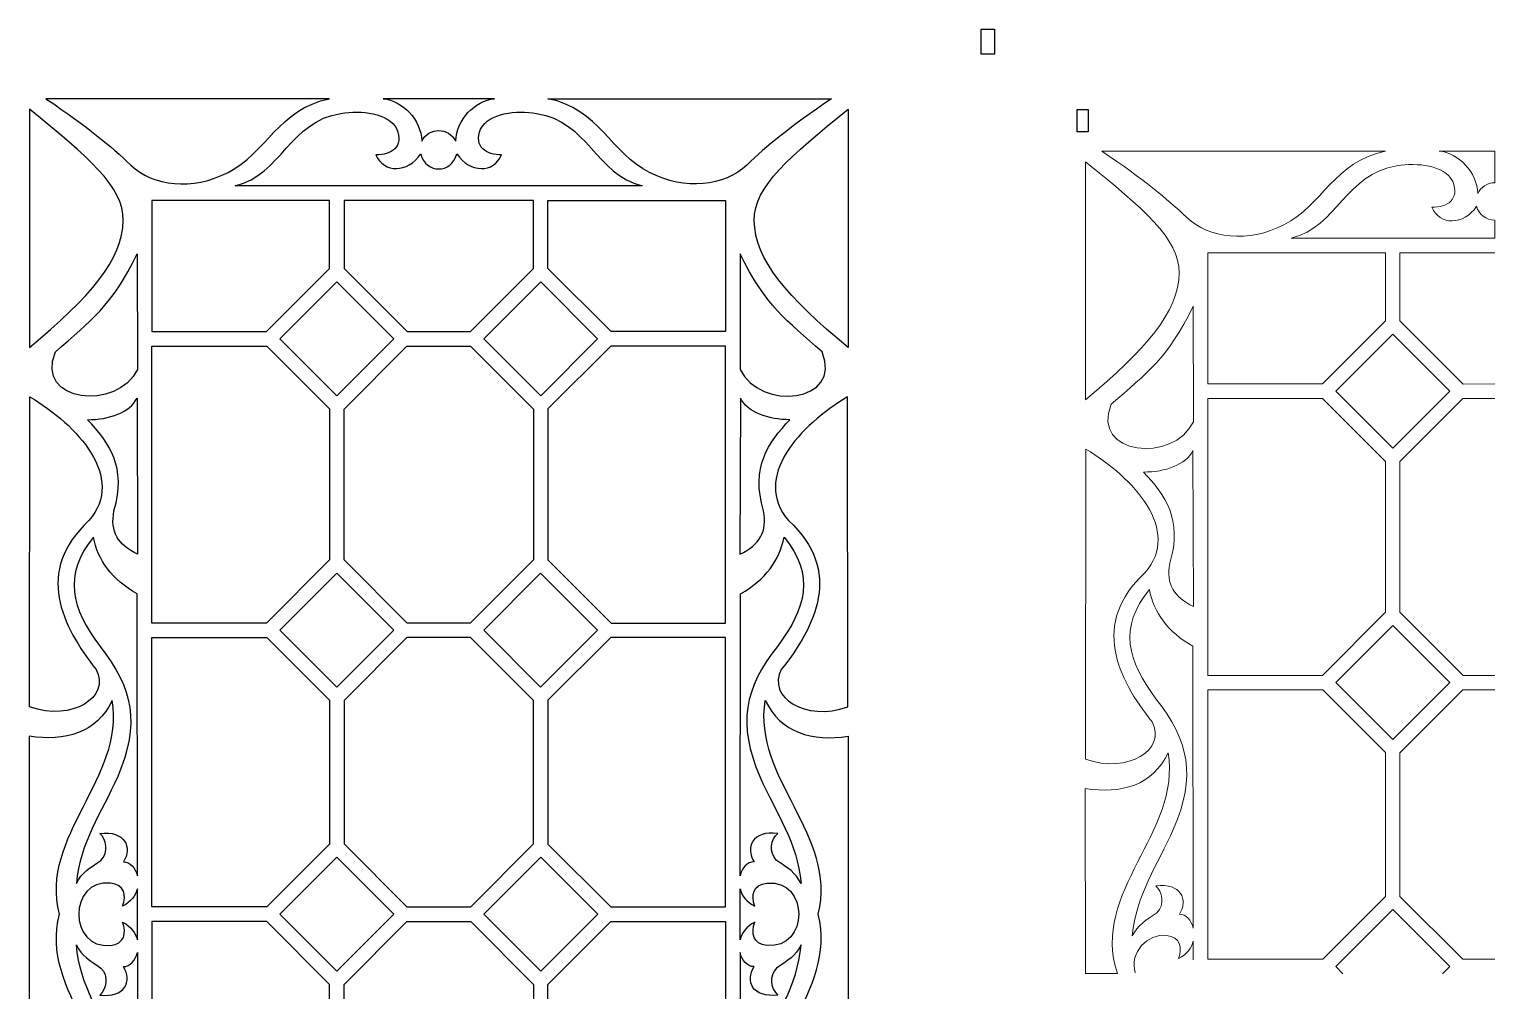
# Model space of a CAD drawing. Header units: centimetres. Extents: x -174 to 8, y -128 to 83.
# Drawn here: x -173.6 to 8.4, y -36 to 83.4 of the extents above; entities that cross this region are included whole.
import ezdxf

# ---------------------------------------------------------------- set-up
doc = ezdxf.new("R2010")
doc.units = ezdxf.units.CM
doc.header["$MEASUREMENT"] = 0
doc.header["$XCLIPFRAME"] = 0
doc.layers.add('layer 1', color=7, linetype='Continuous')
picture_1 = doc.add_image_def('image1.jpg', size_in_pixel=(2540, 5081))
picture_2 = doc.add_image_def('image2.jpg', size_in_pixel=(8550, 15891))

msp = doc.modelspace()

# ---------------------------------------------------------------- linework, layer by layer
at = {"layer": 'layer 1', "color": 242}
for points, knots in [([(-136.29644, 74.74751), (-142.664, 73.49218), (-144.15688, 67.95394), (-148.91535, 65.60791), (-148.91535, 65.60791), (-153.32736, 63.30107), (-158.24909, 63.89714), (-160.99442, 66.50037), (-160.99442, 66.50037), (-163.48723, 68.90332), (-166.28062, 71.17371), (-171.51705, 74.74751), (-171.51705, 74.74751), (-171.51705, 74.74751), (-136.29644, 74.74751), (-136.29644, 74.74751)], [0, 0, 0, 0, 0.2, 0.2, 0.2, 0.2, 0.4, 0.4, 0.4, 0.4, 0.6, 0.6, 0.6, 0.6, 1, 1, 1, 1]), ([(-115.84219, 74.74751), (-118.26641, 74.51653), (-120.56502, 72.12489), (-120.64937, 69.47417), (-120.64937, 69.47417), (-121.47673, 71.24372), (-124.02641, 71.24372), (-124.85377, 69.47417), (-124.85377, 69.47417), (-124.93812, 72.12489), (-127.23673, 74.51653), (-129.66095, 74.74751), (-129.66095, 74.74751), (-129.66095, 74.74751), (-115.84219, 74.74751), (-115.84219, 74.74751)], [0, 0, 0, 0, 0.2, 0.2, 0.2, 0.2, 0.4, 0.4, 0.4, 0.4, 0.6, 0.6, 0.6, 0.6, 1, 1, 1, 1]), ([(-109.2067, 74.74751), (-102.83914, 73.49218), (-101.34626, 67.95394), (-96.58779, 65.60791), (-96.58779, 65.60791), (-92.17578, 63.30107), (-87.25405, 63.89714), (-84.50872, 66.50037), (-84.50872, 66.50037), (-82.01591, 68.90332), (-79.22252, 71.17371), (-73.98609, 74.74751), (-73.98609, 74.74751), (-73.98609, 74.74751), (-109.2067, 74.74751), (-109.2067, 74.74751)], [0, 0, 0, 0, 0.2, 0.2, 0.2, 0.2, 0.4, 0.4, 0.4, 0.4, 0.6, 0.6, 0.6, 0.6, 1, 1, 1, 1]), ([(-173.57054, 73.43345), (-166.35216, 67.55724), (-161.87458, 63.89831), (-161.92675, 59.62577), (-161.92675, 59.62577), (-161.98591, 54.7808), (-166.02447, 50.11522), (-173.57474, 43.87363), (-173.57474, 43.87363), (-173.57474, 43.87363), (-173.57054, 73.43345), (-173.57054, 73.43345)], [0, 0, 0, 0, 0.25, 0.25, 0.25, 0.25, 0.5, 0.5, 0.5, 0.5, 1, 1, 1, 1]), ([(-124.9942, 67.89139), (-126.60696, 65.53231), (-129.58504, 65.44592), (-130.55867, 67.80061), (-130.55867, 67.80061), (-128.66402, 67.70644), (-127.06337, 68.77882), (-127.95365, 70.97876), (-127.95365, 70.97876), (-129.02625, 73.01231), (-132.38288, 73.32665), (-134.89447, 72.92102), (-134.89447, 72.92102), (-141.26043, 71.94662), (-142.24022, 65.39873), (-148.00881, 63.91895), (-148.00881, 63.91895), (-148.00881, 63.91895), (-97.49433, 63.91895), (-97.49433, 63.91895), (-97.49433, 63.91895), (-103.26292, 65.39873), (-104.24271, 71.94662), (-110.60867, 72.92102), (-110.60867, 72.92102), (-113.12026, 73.32665), (-116.47689, 73.01231), (-117.54949, 70.97876), (-117.54949, 70.97876), (-118.43977, 68.77882), (-116.83912, 67.70644), (-114.94447, 67.80061), (-114.94447, 67.80061), (-115.9181, 65.44592), (-118.89618, 65.53231), (-120.50894, 67.89139), (-120.50894, 67.89139), (-121.16727, 65.40706), (-124.33587, 65.40706), (-124.9942, 67.89139)], [0, 0, 0, 0, 0.090909091, 0.090909091, 0.090909091, 0.090909091, 0.181818182, 0.181818182, 0.181818182, 0.181818182, 0.272727273, 0.272727273, 0.272727273, 0.272727273, 0.363636364, 0.363636364, 0.363636364, 0.363636364, 0.454545455, 0.454545455, 0.454545455, 0.454545455, 0.545454545, 0.545454545, 0.545454545, 0.545454545, 0.636363636, 0.636363636, 0.636363636, 0.636363636, 0.727272727, 0.727272727, 0.727272727, 0.727272727, 0.818181818, 0.818181818, 0.818181818, 0.818181818, 1, 1, 1, 1]), ([(-71.9326, 73.43345), (-79.15098, 67.55724), (-83.62856, 63.89831), (-83.57639, 59.62577), (-83.57639, 59.62577), (-83.51723, 54.7808), (-79.47867, 50.11522), (-71.9284, 43.87363), (-71.9284, 43.87363), (-71.9284, 43.87363), (-71.9326, 73.43345), (-71.9326, 73.43345)], [0, 0, 0, 0, 0.25, 0.25, 0.25, 0.25, 0.5, 0.5, 0.5, 0.5, 1, 1, 1, 1]), ([(-144.14016, 45.83852), (-144.14016, 45.83852), (-158.36896, 45.83852), (-158.36896, 45.83852), (-158.36896, 45.83852), (-158.36896, 45.83852), (-158.36896, 62.11997), (-158.36896, 62.11997), (-158.36896, 62.11997), (-158.36896, 62.11997), (-136.31357, 62.11997), (-136.31357, 62.11997), (-136.31357, 62.11997), (-136.31357, 62.11997), (-136.31357, 53.66509), (-136.31357, 53.66509), (-136.31357, 53.66509), (-136.31357, 53.66509), (-144.14016, 45.83852), (-144.14016, 45.83852)], [0, 0, 0, 0, 0.166666667, 0.166666667, 0.166666667, 0.166666667, 0.333333333, 0.333333333, 0.333333333, 0.333333333, 0.5, 0.5, 0.5, 0.5, 0.666666667, 0.666666667, 0.666666667, 0.666666667, 1, 1, 1, 1]), ([(-122.75157, 62.11997), (-122.75157, 62.11997), (-110.98831, 62.11997), (-110.98831, 62.11997), (-110.98831, 62.11997), (-110.98831, 62.11997), (-110.9883, 53.6727), (-110.9883, 53.6727), (-110.9883, 53.6727), (-110.9883, 53.6727), (-118.82465, 45.83633), (-118.82465, 45.83633), (-118.82465, 45.83633), (-118.82465, 45.83633), (-126.67849, 45.83633), (-126.67849, 45.83633), (-126.67849, 45.83633), (-126.67849, 45.83633), (-134.51484, 53.6727), (-134.51484, 53.6727), (-134.51484, 53.6727), (-134.51484, 53.6727), (-134.51483, 62.11997), (-134.51483, 62.11997), (-134.51483, 62.11997), (-134.51483, 62.11997), (-122.75157, 62.11997), (-122.75157, 62.11997), (-122.75157, 62.11997), (-122.75157, 62.11997), (-122.75157, 62.11997), (-122.75157, 62.11997)], [0, 0, 0, 0, 0.111111111, 0.111111111, 0.111111111, 0.111111111, 0.222222222, 0.222222222, 0.222222222, 0.222222222, 0.333333333, 0.333333333, 0.333333333, 0.333333333, 0.444444444, 0.444444444, 0.444444444, 0.444444444, 0.555555556, 0.555555556, 0.555555556, 0.555555556, 0.666666667, 0.666666667, 0.666666667, 0.666666667, 0.777777778, 0.777777778, 0.777777778, 0.777777778, 1, 1, 1, 1]), ([(-101.36298, 45.83852), (-101.36298, 45.83852), (-87.13418, 45.83852), (-87.13418, 45.83852), (-87.13418, 45.83852), (-87.13418, 45.83852), (-87.13418, 62.11997), (-87.13418, 62.11997), (-87.13418, 62.11997), (-87.13418, 62.11997), (-109.18957, 62.11997), (-109.18957, 62.11997), (-109.18957, 62.11997), (-109.18957, 62.11997), (-109.18957, 53.66509), (-109.18957, 53.66509), (-109.18957, 53.66509), (-109.18957, 53.66509), (-101.36298, 45.83852), (-101.36298, 45.83852)], [0, 0, 0, 0, 0.166666667, 0.166666667, 0.166666667, 0.166666667, 0.333333333, 0.333333333, 0.333333333, 0.333333333, 0.5, 0.5, 0.5, 0.5, 0.666666667, 0.666666667, 0.666666667, 0.666666667, 1, 1, 1, 1]), ([(-160.18179, 55.48424), (-163.3778, 48.95499), (-165.88944, 47.2755), (-170.35275, 43.31446), (-170.35275, 43.31446), (-172.9718, 36.98066), (-162.58966, 35.95927), (-160.16704, 41.15582), (-160.16704, 41.15582), (-160.16704, 41.15582), (-160.18179, 55.48424), (-160.18179, 55.48424)], [0, 0, 0, 0, 0.25, 0.25, 0.25, 0.25, 0.5, 0.5, 0.5, 0.5, 1, 1, 1, 1]), ([(-85.32135, 55.48424), (-82.12534, 48.95499), (-79.6137, 47.2755), (-75.15039, 43.31446), (-75.15039, 43.31446), (-72.53134, 36.98066), (-82.91348, 35.95927), (-85.3361, 41.15582), (-85.3361, 41.15582), (-85.3361, 41.15582), (-85.32135, 55.48424), (-85.32135, 55.48424)], [0, 0, 0, 0, 0.25, 0.25, 0.25, 0.25, 0.5, 0.5, 0.5, 0.5, 1, 1, 1, 1]), ([(-142.48148, 44.95162), (-142.48148, 44.95162), (-135.41041, 52.02269), (-135.41041, 52.02269), (-135.41041, 52.02269), (-135.41041, 52.02269), (-128.33934, 44.95162), (-128.33934, 44.95162), (-128.33934, 44.95162), (-128.33934, 44.95162), (-135.41041, 37.88055), (-135.41041, 37.88055), (-135.41041, 37.88055), (-135.41041, 37.88055), (-142.48148, 44.95162), (-142.48148, 44.95162)], [0, 0, 0, 0, 0.2, 0.2, 0.2, 0.2, 0.4, 0.4, 0.4, 0.4, 0.6, 0.6, 0.6, 0.6, 1, 1, 1, 1]), ([(-103.02166, 44.95162), (-103.02166, 44.95162), (-110.09273, 52.02269), (-110.09273, 52.02269), (-110.09273, 52.02269), (-110.09273, 52.02269), (-117.1638, 44.95162), (-117.1638, 44.95162), (-117.1638, 44.95162), (-117.1638, 44.95162), (-110.09273, 37.88055), (-110.09273, 37.88055), (-110.09273, 37.88055), (-110.09273, 37.88055), (-103.02166, 44.95162), (-103.02166, 44.95162)], [0, 0, 0, 0, 0.2, 0.2, 0.2, 0.2, 0.4, 0.4, 0.4, 0.4, 0.6, 0.6, 0.6, 0.6, 1, 1, 1, 1]), ([(-144.14221, 9.67), (-144.14221, 9.67), (-136.31243, 17.49977), (-136.31243, 17.49977), (-136.31243, 17.49977), (-136.31243, 17.49977), (-136.31243, 36.23698), (-136.31243, 36.23698), (-136.31243, 36.23698), (-136.31243, 36.23698), (-144.1141, 44.03866), (-144.1141, 44.03866), (-144.1141, 44.03866), (-144.1141, 44.03866), (-158.36896, 44.03866), (-158.36896, 44.03866), (-158.36896, 44.03866), (-158.36896, 44.03866), (-158.36896, 9.67), (-158.36896, 9.67), (-158.36896, 9.67), (-158.36896, 9.67), (-144.14221, 9.67), (-144.14221, 9.67)], [0, 0, 0, 0, 0.142857143, 0.142857143, 0.142857143, 0.142857143, 0.285714286, 0.285714286, 0.285714286, 0.285714286, 0.428571429, 0.428571429, 0.428571429, 0.428571429, 0.571428571, 0.571428571, 0.571428571, 0.571428571, 0.714285714, 0.714285714, 0.714285714, 0.714285714, 1, 1, 1, 1]), ([(-118.83218, 9.67094), (-118.83218, 9.67094), (-110.98831, 17.51482), (-110.98831, 17.51482), (-110.98831, 17.51482), (-110.98831, 17.51482), (-110.98831, 36.23054), (-110.98831, 36.23054), (-110.98831, 36.23054), (-110.98831, 36.23054), (-118.79641, 44.03866), (-118.79641, 44.03866), (-118.79641, 44.03866), (-118.79641, 44.03866), (-126.70673, 44.03866), (-126.70673, 44.03866), (-126.70673, 44.03866), (-126.70673, 44.03866), (-134.51483, 36.23054), (-134.51483, 36.23054), (-134.51483, 36.23054), (-134.51483, 36.23054), (-134.51483, 17.51482), (-134.51483, 17.51482), (-134.51483, 17.51482), (-134.51483, 17.51482), (-126.67096, 9.67094), (-126.67096, 9.67094), (-126.67096, 9.67094), (-126.67096, 9.67094), (-118.83218, 9.67094), (-118.83218, 9.67094)], [0, 0, 0, 0, 0.111111111, 0.111111111, 0.111111111, 0.111111111, 0.222222222, 0.222222222, 0.222222222, 0.222222222, 0.333333333, 0.333333333, 0.333333333, 0.333333333, 0.444444444, 0.444444444, 0.444444444, 0.444444444, 0.555555556, 0.555555556, 0.555555556, 0.555555556, 0.666666667, 0.666666667, 0.666666667, 0.666666667, 0.777777778, 0.777777778, 0.777777778, 0.777777778, 1, 1, 1, 1]), ([(-101.36093, 9.67), (-101.36093, 9.67), (-109.19071, 17.49977), (-109.19071, 17.49977), (-109.19071, 17.49977), (-109.19071, 17.49977), (-109.19071, 36.23698), (-109.19071, 36.23698), (-109.19071, 36.23698), (-109.19071, 36.23698), (-101.38904, 44.03866), (-101.38904, 44.03866), (-101.38904, 44.03866), (-101.38904, 44.03866), (-87.13418, 44.03866), (-87.13418, 44.03866), (-87.13418, 44.03866), (-87.13418, 44.03866), (-87.13418, 9.67), (-87.13418, 9.67), (-87.13418, 9.67), (-87.13418, 9.67), (-101.36093, 9.67), (-101.36093, 9.67)], [0, 0, 0, 0, 0.142857143, 0.142857143, 0.142857143, 0.142857143, 0.285714286, 0.285714286, 0.285714286, 0.285714286, 0.428571429, 0.428571429, 0.428571429, 0.428571429, 0.571428571, 0.571428571, 0.571428571, 0.571428571, 0.714285714, 0.714285714, 0.714285714, 0.714285714, 1, 1, 1, 1]), ([(-173.50623, 37.73476), (-173.50623, 37.73476), (-173.55243, -0.72539), (-173.55243, -0.72539), (-173.55243, -0.72539), (-168.27703, -2.62426), (-163.4511, 0.50077), (-165.28693, 3.8982), (-165.28693, 3.8982), (-169.55773, 9.27528), (-172.9718, 16.13627), (-166.17739, 22.39188), (-166.17739, 22.39188), (-161.56501, 27.72916), (-167.6104, 34.2474), (-173.50623, 37.73476)], [0, 0, 0, 0, 0.2, 0.2, 0.2, 0.2, 0.4, 0.4, 0.4, 0.4, 0.6, 0.6, 0.6, 0.6, 1, 1, 1, 1]), ([(-160.2162, 37.5955), (-161.07671, 35.81908), (-163.65358, 34.89162), (-166.36318, 34.90722), (-166.36318, 34.90722), (-163.64535, 32.06636), (-161.47313, 29.03103), (-163.07573, 23.58937), (-163.07573, 23.58937), (-163.5835, 21.00682), (-162.5732, 19.3459), (-160.14771, 18.21283), (-160.14771, 18.21283), (-160.14771, 18.21283), (-160.2162, 37.5955), (-160.2162, 37.5955)], [0, 0, 0, 0, 0.2, 0.2, 0.2, 0.2, 0.4, 0.4, 0.4, 0.4, 0.6, 0.6, 0.6, 0.6, 1, 1, 1, 1]), ([(-85.28694, 37.5955), (-84.42643, 35.81908), (-81.84956, 34.89162), (-79.13996, 34.90722), (-79.13996, 34.90722), (-81.85779, 32.06636), (-84.03001, 29.03103), (-82.42741, 23.58937), (-82.42741, 23.58937), (-81.91964, 21.00682), (-82.92994, 19.3459), (-85.35543, 18.21283), (-85.35543, 18.21283), (-85.35543, 18.21283), (-85.28694, 37.5955), (-85.28694, 37.5955)], [0, 0, 0, 0, 0.2, 0.2, 0.2, 0.2, 0.4, 0.4, 0.4, 0.4, 0.6, 0.6, 0.6, 0.6, 1, 1, 1, 1]), ([(-71.99691, 37.73476), (-71.99691, 37.73476), (-71.95071, -0.72539), (-71.95071, -0.72539), (-71.95071, -0.72539), (-77.22611, -2.62426), (-82.05204, 0.50077), (-80.21621, 3.8982), (-80.21621, 3.8982), (-75.94541, 9.27528), (-72.53134, 16.13627), (-79.32575, 22.39188), (-79.32575, 22.39188), (-83.93813, 27.72916), (-77.89274, 34.2474), (-71.99691, 37.73476)], [0, 0, 0, 0, 0.2, 0.2, 0.2, 0.2, 0.4, 0.4, 0.4, 0.4, 0.6, 0.6, 0.6, 0.6, 1, 1, 1, 1]), ([(-160.2162, 13.28155), (-160.2162, 13.28155), (-160.16894, -21.70797), (-160.16894, -21.70797), (-160.16894, -21.70797), (-160.40875, -20.73137), (-161.0776, -19.97784), (-161.89411, -19.9703), (-161.89411, -19.9703), (-160.78383, -18.18909), (-161.6835, -16.04974), (-164.84184, -16.44855), (-164.84184, -16.44855), (-164.0261, -17.11115), (-163.66869, -18.82818), (-164.70236, -19.79898), (-164.70236, -19.79898), (-166.11595, -20.73934), (-167.06731, -21.28595), (-167.74475, -22.67144), (-167.74475, -22.67144), (-167.26769, -17.4567), (-164.67696, -14.05039), (-162.61565, -9.3898), (-162.61565, -9.3898), (-159.81678, -2.85101), (-160.68497, 1.58398), (-164.80749, 6.77502), (-164.80749, 6.77502), (-168.36911, 11.50112), (-169.46485, 15.61088), (-165.62943, 20.33703), (-165.62943, 20.33703), (-165.06337, 17.45447), (-163.33887, 15.0684), (-160.2162, 13.28155)], [0, 0, 0, 0, 0.1, 0.1, 0.1, 0.1, 0.2, 0.2, 0.2, 0.2, 0.3, 0.3, 0.3, 0.3, 0.4, 0.4, 0.4, 0.4, 0.5, 0.5, 0.5, 0.5, 0.6, 0.6, 0.6, 0.6, 0.7, 0.7, 0.7, 0.7, 0.8, 0.8, 0.8, 0.8, 1, 1, 1, 1]), ([(-85.28694, 13.28155), (-85.28694, 13.28155), (-85.3342, -21.70797), (-85.3342, -21.70797), (-85.3342, -21.70797), (-85.09439, -20.73137), (-84.42554, -19.97784), (-83.60903, -19.9703), (-83.60903, -19.9703), (-84.71931, -18.18909), (-83.81964, -16.04974), (-80.6613, -16.44855), (-80.6613, -16.44855), (-81.47704, -17.11115), (-81.83445, -18.82818), (-80.80078, -19.79898), (-80.80078, -19.79898), (-79.38719, -20.73934), (-78.43583, -21.28595), (-77.75839, -22.67144), (-77.75839, -22.67144), (-78.23545, -17.4567), (-80.82618, -14.05039), (-82.88749, -9.3898), (-82.88749, -9.3898), (-85.68636, -2.85101), (-84.81817, 1.58398), (-80.69565, 6.77502), (-80.69565, 6.77502), (-77.13403, 11.50112), (-76.03829, 15.61088), (-79.87371, 20.33703), (-79.87371, 20.33703), (-80.43977, 17.45447), (-82.16427, 15.0684), (-85.28694, 13.28155)], [0, 0, 0, 0, 0.1, 0.1, 0.1, 0.1, 0.2, 0.2, 0.2, 0.2, 0.3, 0.3, 0.3, 0.3, 0.4, 0.4, 0.4, 0.4, 0.5, 0.5, 0.5, 0.5, 0.6, 0.6, 0.6, 0.6, 0.7, 0.7, 0.7, 0.7, 0.8, 0.8, 0.8, 0.8, 1, 1, 1, 1]), ([(-142.47718, 8.78946), (-142.47718, 8.78946), (-135.40611, 15.86053), (-135.40611, 15.86053), (-135.40611, 15.86053), (-135.40611, 15.86053), (-128.33504, 8.78946), (-128.33504, 8.78946), (-128.33504, 8.78946), (-128.33504, 8.78946), (-135.40611, 1.71839), (-135.40611, 1.71839), (-135.40611, 1.71839), (-135.40611, 1.71839), (-142.47718, 8.78946), (-142.47718, 8.78946)], [0, 0, 0, 0, 0.2, 0.2, 0.2, 0.2, 0.4, 0.4, 0.4, 0.4, 0.6, 0.6, 0.6, 0.6, 1, 1, 1, 1]), ([(-103.02596, 8.78946), (-103.02596, 8.78946), (-110.09703, 15.86053), (-110.09703, 15.86053), (-110.09703, 15.86053), (-110.09703, 15.86053), (-117.1681, 8.78946), (-117.1681, 8.78946), (-117.1681, 8.78946), (-117.1681, 8.78946), (-110.09703, 1.71839), (-110.09703, 1.71839), (-110.09703, 1.71839), (-110.09703, 1.71839), (-103.02596, 8.78946), (-103.02596, 8.78946)], [0, 0, 0, 0, 0.2, 0.2, 0.2, 0.2, 0.4, 0.4, 0.4, 0.4, 0.6, 0.6, 0.6, 0.6, 1, 1, 1, 1]), ([(-144.10713, -25.55462), (-144.10713, -25.55462), (-136.31357, -17.76107), (-136.31357, -17.76107), (-136.31357, -17.76107), (-136.31357, -17.76107), (-136.31355, 0.08027), (-136.31355, 0.08027), (-136.31355, 0.08027), (-136.31355, 0.08027), (-144.10719, 7.87389), (-144.10719, 7.87389), (-144.10719, 7.87389), (-144.10719, 7.87389), (-158.36727, 7.8739), (-158.36727, 7.8739), (-158.36727, 7.8739), (-158.36727, 7.8739), (-158.36727, -25.55462), (-158.36727, -25.55462), (-158.36727, -25.55462), (-158.36727, -25.55462), (-144.10713, -25.55462), (-144.10713, -25.55462)], [0, 0, 0, 0, 0.142857143, 0.142857143, 0.142857143, 0.142857143, 0.285714286, 0.285714286, 0.285714286, 0.285714286, 0.428571429, 0.428571429, 0.428571429, 0.428571429, 0.571428571, 0.571428571, 0.571428571, 0.571428571, 0.714285714, 0.714285714, 0.714285714, 0.714285714, 1, 1, 1, 1]), ([(-126.7176, -25.55462), (-126.7176, -25.55462), (-134.51483, -17.75738), (-134.51483, -17.75738), (-134.51483, -17.75738), (-134.51483, -17.75738), (-134.51483, 0.06409), (-134.51483, 0.06409), (-134.51483, 0.06409), (-134.51483, 0.06409), (-126.70717, 7.87175), (-126.70717, 7.87175), (-126.70717, 7.87175), (-126.70717, 7.87175), (-118.79597, 7.87175), (-118.79597, 7.87175), (-118.79597, 7.87175), (-118.79597, 7.87175), (-110.98831, 0.06409), (-110.98831, 0.06409), (-110.98831, 0.06409), (-110.98831, 0.06409), (-110.98831, -17.75738), (-110.98831, -17.75738), (-110.98831, -17.75738), (-110.98831, -17.75738), (-118.78554, -25.55462), (-118.78554, -25.55462), (-118.78554, -25.55462), (-118.78554, -25.55462), (-126.7176, -25.55462), (-126.7176, -25.55462)], [0, 0, 0, 0, 0.111111111, 0.111111111, 0.111111111, 0.111111111, 0.222222222, 0.222222222, 0.222222222, 0.222222222, 0.333333333, 0.333333333, 0.333333333, 0.333333333, 0.444444444, 0.444444444, 0.444444444, 0.444444444, 0.555555556, 0.555555556, 0.555555556, 0.555555556, 0.666666667, 0.666666667, 0.666666667, 0.666666667, 0.777777778, 0.777777778, 0.777777778, 0.777777778, 1, 1, 1, 1]), ([(-101.39601, -25.55462), (-101.39601, -25.55462), (-109.18957, -17.76107), (-109.18957, -17.76107), (-109.18957, -17.76107), (-109.18957, -17.76107), (-109.18959, 0.08027), (-109.18959, 0.08027), (-109.18959, 0.08027), (-109.18959, 0.08027), (-101.39595, 7.87389), (-101.39595, 7.87389), (-101.39595, 7.87389), (-101.39595, 7.87389), (-87.13587, 7.8739), (-87.13587, 7.8739), (-87.13587, 7.8739), (-87.13587, 7.8739), (-87.13587, -25.55462), (-87.13587, -25.55462), (-87.13587, -25.55462), (-87.13587, -25.55462), (-101.39601, -25.55462), (-101.39601, -25.55462)], [0, 0, 0, 0, 0.142857143, 0.142857143, 0.142857143, 0.142857143, 0.285714286, 0.285714286, 0.285714286, 0.285714286, 0.428571429, 0.428571429, 0.428571429, 0.428571429, 0.571428571, 0.571428571, 0.571428571, 0.571428571, 0.714285714, 0.714285714, 0.714285714, 0.714285714, 1, 1, 1, 1]), ([(-173.58812, -4.37256), (-169.16578, -5.09162), (-165.16592, -3.96713), (-163.3006, 0.06251), (-163.3006, 0.06251), (-161.68087, -9.61083), (-172.34207, -16.6975), (-169.85294, -26.4764), (-169.85294, -26.4764), (-172.34206, -36.25531), (-161.68087, -43.3422), (-163.3006, -53.01553), (-163.3006, -53.01553), (-165.16592, -48.98589), (-169.16578, -47.8614), (-173.58812, -48.58046), (-173.58812, -48.58046), (-173.58812, -48.58046), (-173.58812, -4.37256), (-173.58812, -4.37256)], [0, 0, 0, 0, 0.166666667, 0.166666667, 0.166666667, 0.166666667, 0.333333333, 0.333333333, 0.333333333, 0.333333333, 0.5, 0.5, 0.5, 0.5, 0.666666667, 0.666666667, 0.666666667, 0.666666667, 1, 1, 1, 1]), ([(-71.91502, -4.37256), (-76.33736, -5.09162), (-80.33722, -3.96713), (-82.20254, 0.06251), (-82.20254, 0.06251), (-83.82228, -9.61086), (-73.16098, -16.69756), (-75.65021, -26.47651), (-75.65021, -26.47651), (-73.16094, -36.25549), (-83.82228, -43.34215), (-82.20254, -53.01553), (-82.20254, -53.01553), (-80.33722, -48.98589), (-76.33736, -47.8614), (-71.91502, -48.58046), (-71.91502, -48.58046), (-71.91502, -48.58046), (-71.91502, -4.37256), (-71.91502, -4.37256)], [0, 0, 0, 0, 0.166666667, 0.166666667, 0.166666667, 0.166666667, 0.333333333, 0.333333333, 0.333333333, 0.333333333, 0.5, 0.5, 0.5, 0.5, 0.666666667, 0.666666667, 0.666666667, 0.666666667, 1, 1, 1, 1]), ([(-128.34129, -26.47651), (-128.34129, -26.47651), (-135.41236, -33.54758), (-135.41236, -33.54758), (-135.41236, -33.54758), (-135.41236, -33.54758), (-142.48343, -26.47651), (-142.48343, -26.47651), (-142.48343, -26.47651), (-142.48343, -26.47651), (-135.41236, -19.40544), (-135.41236, -19.40544), (-135.41236, -19.40544), (-135.41236, -19.40544), (-128.34129, -26.47651), (-128.34129, -26.47651)], [0, 0, 0, 0, 0.2, 0.2, 0.2, 0.2, 0.4, 0.4, 0.4, 0.4, 0.6, 0.6, 0.6, 0.6, 1, 1, 1, 1]), ([(-103.01971, -26.47651), (-103.01971, -26.47651), (-110.09418, -33.55462), (-110.09418, -33.55462), (-110.09418, -33.55462), (-110.09418, -33.55462), (-117.16185, -26.47651), (-117.16185, -26.47651), (-117.16185, -26.47651), (-117.16185, -26.47651), (-110.09078, -19.40544), (-110.09078, -19.40544), (-110.09078, -19.40544), (-110.09078, -19.40544), (-103.01971, -26.47651), (-103.01971, -26.47651)], [0, 0, 0, 0, 0.2, 0.2, 0.2, 0.2, 0.4, 0.4, 0.4, 0.4, 0.6, 0.6, 0.6, 0.6, 1, 1, 1, 1]), ([(-163.50372, -22.60721), (-161.75135, -22.7954), (-161.51726, -24.12518), (-161.99667, -25.48362), (-161.99667, -25.48362), (-160.94011, -24.94739), (-160.37727, -24.15574), (-160.1693, -23.31262), (-160.1693, -23.31262), (-160.1693, -23.31262), (-160.1693, -29.6404), (-160.1693, -29.6404), (-160.1693, -29.6404), (-160.37727, -28.79728), (-160.94011, -28.00563), (-161.99667, -27.4694), (-161.99667, -27.4694), (-161.51726, -28.82784), (-161.75135, -30.15762), (-163.50372, -30.34581), (-163.50372, -30.34581), (-168.76428, -30.85316), (-168.7644, -22.09985), (-163.50372, -22.60721)], [0, 0, 0, 0, 0.142857143, 0.142857143, 0.142857143, 0.142857143, 0.285714286, 0.285714286, 0.285714286, 0.285714286, 0.428571429, 0.428571429, 0.428571429, 0.428571429, 0.571428571, 0.571428571, 0.571428571, 0.571428571, 0.714285714, 0.714285714, 0.714285714, 0.714285714, 1, 1, 1, 1]), ([(-85.33384, -29.6404), (-85.12587, -28.79728), (-84.56303, -28.00563), (-83.50647, -27.4694), (-83.50647, -27.4694), (-83.98588, -28.82784), (-83.75179, -30.15762), (-81.99942, -30.34581), (-81.99942, -30.34581), (-76.73874, -30.85318), (-76.7388, -22.09987), (-81.99942, -22.60721), (-81.99942, -22.60721), (-83.75179, -22.7954), (-83.98588, -24.12518), (-83.50647, -25.48362), (-83.50647, -25.48362), (-84.56303, -24.94739), (-85.12587, -24.15574), (-85.33384, -23.31262), (-85.33384, -23.31262), (-85.33384, -23.31262), (-85.33384, -29.6404), (-85.33384, -29.6404)], [0, 0, 0, 0, 0.142857143, 0.142857143, 0.142857143, 0.142857143, 0.285714286, 0.285714286, 0.285714286, 0.285714286, 0.428571429, 0.428571429, 0.428571429, 0.428571429, 0.571428571, 0.571428571, 0.571428571, 0.571428571, 0.714285714, 0.714285714, 0.714285714, 0.714285714, 1, 1, 1, 1]), ([(-144.10713, -27.3984), (-144.10713, -27.3984), (-136.31357, -35.19195), (-136.31357, -35.19195), (-136.31357, -35.19195), (-136.31357, -35.19195), (-136.31355, -53.03329), (-136.31355, -53.03329), (-136.31355, -53.03329), (-136.31355, -53.03329), (-144.10719, -60.82691), (-144.10719, -60.82691), (-144.10719, -60.82691), (-144.10719, -60.82691), (-158.36727, -60.82692), (-158.36727, -60.82692), (-158.36727, -60.82692), (-158.36727, -60.82692), (-158.36727, -27.3984), (-158.36727, -27.3984), (-158.36727, -27.3984), (-158.36727, -27.3984), (-144.10713, -27.3984), (-144.10713, -27.3984)], [0, 0, 0, 0, 0.142857143, 0.142857143, 0.142857143, 0.142857143, 0.285714286, 0.285714286, 0.285714286, 0.285714286, 0.428571429, 0.428571429, 0.428571429, 0.428571429, 0.571428571, 0.571428571, 0.571428571, 0.571428571, 0.714285714, 0.714285714, 0.714285714, 0.714285714, 1, 1, 1, 1]), ([(-126.7176, -27.3984), (-126.7176, -27.3984), (-134.51483, -35.19564), (-134.51483, -35.19564), (-134.51483, -35.19564), (-134.51483, -35.19564), (-134.51483, -53.01711), (-134.51483, -53.01711), (-134.51483, -53.01711), (-134.51483, -53.01711), (-126.70717, -60.82477), (-126.70717, -60.82477), (-126.70717, -60.82477), (-126.70717, -60.82477), (-118.79597, -60.82477), (-118.79597, -60.82477), (-118.79597, -60.82477), (-118.79597, -60.82477), (-110.98831, -53.01711), (-110.98831, -53.01711), (-110.98831, -53.01711), (-110.98831, -53.01711), (-110.98831, -35.19564), (-110.98831, -35.19564), (-110.98831, -35.19564), (-110.98831, -35.19564), (-118.78554, -27.3984), (-118.78554, -27.3984), (-118.78554, -27.3984), (-118.78554, -27.3984), (-126.7176, -27.3984), (-126.7176, -27.3984)], [0, 0, 0, 0, 0.111111111, 0.111111111, 0.111111111, 0.111111111, 0.222222222, 0.222222222, 0.222222222, 0.222222222, 0.333333333, 0.333333333, 0.333333333, 0.333333333, 0.444444444, 0.444444444, 0.444444444, 0.444444444, 0.555555556, 0.555555556, 0.555555556, 0.555555556, 0.666666667, 0.666666667, 0.666666667, 0.666666667, 0.777777778, 0.777777778, 0.777777778, 0.777777778, 1, 1, 1, 1]), ([(-101.39601, -27.3984), (-101.39601, -27.3984), (-109.18957, -35.19195), (-109.18957, -35.19195), (-109.18957, -35.19195), (-109.18957, -35.19195), (-109.18959, -53.03329), (-109.18959, -53.03329), (-109.18959, -53.03329), (-109.18959, -53.03329), (-101.39595, -60.82691), (-101.39595, -60.82691), (-101.39595, -60.82691), (-101.39595, -60.82691), (-87.13587, -60.82692), (-87.13587, -60.82692), (-87.13587, -60.82692), (-87.13587, -60.82692), (-87.13587, -27.3984), (-87.13587, -27.3984), (-87.13587, -27.3984), (-87.13587, -27.3984), (-101.39601, -27.3984), (-101.39601, -27.3984)], [0, 0, 0, 0, 0.142857143, 0.142857143, 0.142857143, 0.142857143, 0.285714286, 0.285714286, 0.285714286, 0.285714286, 0.428571429, 0.428571429, 0.428571429, 0.428571429, 0.571428571, 0.571428571, 0.571428571, 0.571428571, 0.714285714, 0.714285714, 0.714285714, 0.714285714, 1, 1, 1, 1]), ([(-160.2162, -66.23457), (-160.2162, -66.23457), (-160.16894, -31.24505), (-160.16894, -31.24505), (-160.16894, -31.24505), (-160.40875, -32.22165), (-161.0776, -32.97518), (-161.89411, -32.98272), (-161.89411, -32.98272), (-160.78383, -34.76393), (-161.6835, -36.90328), (-164.84184, -36.50447), (-164.84184, -36.50447), (-164.0261, -35.84187), (-163.66869, -34.12484), (-164.70236, -33.15404), (-164.70236, -33.15404), (-166.11595, -32.21368), (-167.06731, -31.66707), (-167.74475, -30.28158), (-167.74475, -30.28158), (-167.26769, -35.49632), (-164.67696, -38.90263), (-162.61565, -43.56322), (-162.61565, -43.56322), (-159.81678, -50.10201), (-160.68497, -54.537), (-164.80749, -59.72804), (-164.80749, -59.72804), (-168.36911, -64.45414), (-169.46485, -68.5639), (-165.62943, -73.29005), (-165.62943, -73.29005), (-165.06337, -70.40749), (-163.33887, -68.02142), (-160.2162, -66.23457)], [0, 0, 0, 0, 0.1, 0.1, 0.1, 0.1, 0.2, 0.2, 0.2, 0.2, 0.3, 0.3, 0.3, 0.3, 0.4, 0.4, 0.4, 0.4, 0.5, 0.5, 0.5, 0.5, 0.6, 0.6, 0.6, 0.6, 0.7, 0.7, 0.7, 0.7, 0.8, 0.8, 0.8, 0.8, 1, 1, 1, 1]), ([(-85.28694, -66.23457), (-85.28694, -66.23457), (-85.3342, -31.24505), (-85.3342, -31.24505), (-85.3342, -31.24505), (-85.09439, -32.22165), (-84.42554, -32.97518), (-83.60903, -32.98272), (-83.60903, -32.98272), (-84.71931, -34.76393), (-83.81964, -36.90328), (-80.6613, -36.50447), (-80.6613, -36.50447), (-81.47704, -35.84187), (-81.83445, -34.12484), (-80.80078, -33.15404), (-80.80078, -33.15404), (-79.38719, -32.21368), (-78.43583, -31.66707), (-77.75839, -30.28158), (-77.75839, -30.28158), (-78.23545, -35.49632), (-80.82618, -38.90263), (-82.88749, -43.56322), (-82.88749, -43.56322), (-85.68636, -50.10201), (-84.81817, -54.537), (-80.69565, -59.72804), (-80.69565, -59.72804), (-77.13403, -64.45414), (-76.03829, -68.5639), (-79.87371, -73.29005), (-79.87371, -73.29005), (-80.43977, -70.40749), (-82.16427, -68.02142), (-85.28694, -66.23457)], [0, 0, 0, 0, 0.1, 0.1, 0.1, 0.1, 0.2, 0.2, 0.2, 0.2, 0.3, 0.3, 0.3, 0.3, 0.4, 0.4, 0.4, 0.4, 0.5, 0.5, 0.5, 0.5, 0.6, 0.6, 0.6, 0.6, 0.7, 0.7, 0.7, 0.7, 0.8, 0.8, 0.8, 0.8, 1, 1, 1, 1])]:
    msp.add_open_spline(points, degree=3, knots=knots, dxfattribs=at)
at = {"layer": 'layer 1', "color": 250, "lineweight": 9}
for points, knots in [([(-5.18849, 68.24647), (-11.55605, 66.99114), (-13.04893, 61.4529), (-17.8074, 59.10687), (-17.8074, 59.10687), (-22.21941, 56.80003), (-27.14114, 57.3961), (-29.88647, 59.99933), (-29.88647, 59.99933), (-32.37928, 62.40228), (-35.17267, 64.67267), (-40.4091, 68.24647), (-40.4091, 68.24647), (-40.4091, 68.24647), (-5.18849, 68.24647), (-5.18849, 68.24647)], [0, 0, 0, 0, 0.2, 0.2, 0.2, 0.2, 0.4, 0.4, 0.4, 0.4, 0.6, 0.6, 0.6, 0.6, 1, 1, 1, 1]), ([(6.25418, 62.97313), (6.16983, 65.62385), (3.87122, 68.01549), (1.447, 68.24647), (1.447, 68.24647), (1.447, 68.24647), (8.3563, 68.24647), (8.3563, 68.24647), (8.3563, 68.24647), (8.3563, 68.24647), (8.35638, 64.31674), (8.35638, 64.31674), (8.35638, 64.31674), (7.4261, 64.31352), (6.62416, 63.76444), (6.25418, 62.97313)], [0, 0, 0, 0, 0.2, 0.2, 0.2, 0.2, 0.4, 0.4, 0.4, 0.4, 0.6, 0.6, 0.6, 0.6, 1, 1, 1, 1]), ([(-42.46259, 66.93241), (-35.24421, 61.0562), (-30.76663, 57.39727), (-30.8188, 53.12473), (-30.8188, 53.12473), (-30.87796, 48.27976), (-34.91652, 43.61418), (-42.46679, 37.37259), (-42.46679, 37.37259), (-42.46679, 37.37259), (-42.46259, 66.93241), (-42.46259, 66.93241)], [0, 0, 0, 0, 0.25, 0.25, 0.25, 0.25, 0.5, 0.5, 0.5, 0.5, 1, 1, 1, 1]), ([(6.11375, 61.39035), (6.37705, 60.39674), (7.28095, 59.66366), (8.35638, 59.65994), (8.35638, 59.65994), (8.35638, 59.65994), (8.35578, 57.41907), (8.35578, 57.41907), (8.35578, 57.41907), (8.35578, 57.41907), (-16.90086, 57.41791), (-16.90086, 57.41791), (-16.90086, 57.41791), (-11.13227, 58.89769), (-10.15248, 65.44558), (-3.78652, 66.41998), (-3.78652, 66.41998), (-1.27493, 66.82561), (2.0817, 66.51127), (3.1543, 64.47772), (3.1543, 64.47772), (4.04458, 62.27778), (2.44393, 61.2054), (0.54928, 61.29957), (0.54928, 61.29957), (1.52291, 58.94488), (4.50099, 59.03127), (6.11375, 61.39035)], [0, 0, 0, 0, 0.125, 0.125, 0.125, 0.125, 0.25, 0.25, 0.25, 0.25, 0.375, 0.375, 0.375, 0.375, 0.5, 0.5, 0.5, 0.5, 0.625, 0.625, 0.625, 0.625, 0.75, 0.75, 0.75, 0.75, 1, 1, 1, 1]), ([(-13.03221, 39.33748), (-13.03221, 39.33748), (-27.26101, 39.33748), (-27.26101, 39.33748), (-27.26101, 39.33748), (-27.26101, 39.33748), (-27.26101, 55.61893), (-27.26101, 55.61893), (-27.26101, 55.61893), (-27.26101, 55.61893), (-5.20562, 55.61893), (-5.20562, 55.61893), (-5.20562, 55.61893), (-5.20562, 55.61893), (-5.20562, 47.16405), (-5.20562, 47.16405), (-5.20562, 47.16405), (-5.20562, 47.16405), (-13.03221, 39.33748), (-13.03221, 39.33748)], [0, 0, 0, 0, 0.166666667, 0.166666667, 0.166666667, 0.166666667, 0.333333333, 0.333333333, 0.333333333, 0.333333333, 0.5, 0.5, 0.5, 0.5, 0.666666667, 0.666666667, 0.666666667, 0.666666667, 1, 1, 1, 1]), ([(8.35638, 39.33802), (8.35638, 39.33802), (4.42946, 39.33529), (4.42946, 39.33529), (4.42946, 39.33529), (4.42946, 39.33529), (-3.40689, 47.17166), (-3.40689, 47.17166), (-3.40689, 47.17166), (-3.40689, 47.17166), (-3.40688, 55.61893), (-3.40688, 55.61893), (-3.40688, 55.61893), (-3.40688, 55.61893), (8.35638, 55.61893), (8.35638, 55.61893)], [0, 0, 0, 0, 0.2, 0.2, 0.2, 0.2, 0.4, 0.4, 0.4, 0.4, 0.6, 0.6, 0.6, 0.6, 1, 1, 1, 1]), ([(-29.07384, 48.9832), (-32.26985, 42.45395), (-34.78149, 40.77446), (-39.2448, 36.81342), (-39.2448, 36.81342), (-41.86385, 30.47962), (-31.48171, 29.45823), (-29.05909, 34.65478), (-29.05909, 34.65478), (-29.05909, 34.65478), (-29.07384, 48.9832), (-29.07384, 48.9832)], [0, 0, 0, 0, 0.25, 0.25, 0.25, 0.25, 0.5, 0.5, 0.5, 0.5, 1, 1, 1, 1]), ([(-11.37353, 38.45058), (-11.37353, 38.45058), (-4.30246, 45.52165), (-4.30246, 45.52165), (-4.30246, 45.52165), (-4.30246, 45.52165), (2.76861, 38.45058), (2.76861, 38.45058), (2.76861, 38.45058), (2.76861, 38.45058), (-4.30246, 31.37951), (-4.30246, 31.37951), (-4.30246, 31.37951), (-4.30246, 31.37951), (-11.37353, 38.45058), (-11.37353, 38.45058)], [0, 0, 0, 0, 0.2, 0.2, 0.2, 0.2, 0.4, 0.4, 0.4, 0.4, 0.6, 0.6, 0.6, 0.6, 1, 1, 1, 1]), ([(-13.03426, 3.16896), (-13.03426, 3.16896), (-5.20448, 10.99873), (-5.20448, 10.99873), (-5.20448, 10.99873), (-5.20448, 10.99873), (-5.20448, 29.73594), (-5.20448, 29.73594), (-5.20448, 29.73594), (-5.20448, 29.73594), (-13.00615, 37.53762), (-13.00615, 37.53762), (-13.00615, 37.53762), (-13.00615, 37.53762), (-27.26101, 37.53762), (-27.26101, 37.53762), (-27.26101, 37.53762), (-27.26101, 37.53762), (-27.26101, 3.16896), (-27.26101, 3.16896), (-27.26101, 3.16896), (-27.26101, 3.16896), (-13.03426, 3.16896), (-13.03426, 3.16896)], [0, 0, 0, 0, 0.142857143, 0.142857143, 0.142857143, 0.142857143, 0.285714286, 0.285714286, 0.285714286, 0.285714286, 0.428571429, 0.428571429, 0.428571429, 0.428571429, 0.571428571, 0.571428571, 0.571428571, 0.571428571, 0.714285714, 0.714285714, 0.714285714, 0.714285714, 1, 1, 1, 1]), ([(8.35638, 37.53762), (8.35638, 37.53762), (4.40122, 37.53762), (4.40122, 37.53762), (4.40122, 37.53762), (4.40122, 37.53762), (-3.40688, 29.7295), (-3.40688, 29.7295), (-3.40688, 29.7295), (-3.40688, 29.7295), (-3.40688, 11.01378), (-3.40688, 11.01378), (-3.40688, 11.01378), (-3.40688, 11.01378), (4.43699, 3.1699), (4.43699, 3.1699), (4.43699, 3.1699), (4.43699, 3.1699), (8.35638, 3.1711), (8.35638, 3.1711)], [0, 0, 0, 0, 0.166666667, 0.166666667, 0.166666667, 0.166666667, 0.333333333, 0.333333333, 0.333333333, 0.333333333, 0.5, 0.5, 0.5, 0.5, 0.666666667, 0.666666667, 0.666666667, 0.666666667, 1, 1, 1, 1]), ([(-42.39828, 31.23372), (-42.39828, 31.23372), (-42.44448, -7.22643), (-42.44448, -7.22643), (-42.44448, -7.22643), (-37.16908, -9.1253), (-32.34315, -6.00027), (-34.17898, -2.60284), (-34.17898, -2.60284), (-38.44978, 2.77424), (-41.86385, 9.63523), (-35.06944, 15.89084), (-35.06944, 15.89084), (-30.45706, 21.22812), (-36.50245, 27.74636), (-42.39828, 31.23372)], [0, 0, 0, 0, 0.2, 0.2, 0.2, 0.2, 0.4, 0.4, 0.4, 0.4, 0.6, 0.6, 0.6, 0.6, 1, 1, 1, 1]), ([(-29.10825, 31.09446), (-29.96876, 29.31804), (-32.54563, 28.39058), (-35.25523, 28.40618), (-35.25523, 28.40618), (-32.5374, 25.56532), (-30.36518, 22.52999), (-31.96778, 17.08833), (-31.96778, 17.08833), (-32.47555, 14.50578), (-31.46525, 12.84486), (-29.03976, 11.71179), (-29.03976, 11.71179), (-29.03976, 11.71179), (-29.10825, 31.09446), (-29.10825, 31.09446)], [0, 0, 0, 0, 0.2, 0.2, 0.2, 0.2, 0.4, 0.4, 0.4, 0.4, 0.6, 0.6, 0.6, 0.6, 1, 1, 1, 1]), ([(-29.10825, 6.78051), (-29.10825, 6.78051), (-29.06099, -28.20901), (-29.06099, -28.20901), (-29.06099, -28.20901), (-29.3008, -27.23241), (-29.96965, -26.47888), (-30.78616, -26.47134), (-30.78616, -26.47134), (-29.67588, -24.69013), (-30.57555, -22.55078), (-33.73389, -22.94959), (-33.73389, -22.94959), (-32.91815, -23.61219), (-32.56074, -25.32922), (-33.59441, -26.30002), (-33.59441, -26.30002), (-35.008, -27.24038), (-35.95936, -27.78699), (-36.6368, -29.17248), (-36.6368, -29.17248), (-36.15974, -23.95774), (-33.56901, -20.55143), (-31.5077, -15.89084), (-31.5077, -15.89084), (-28.70883, -9.35205), (-29.57702, -4.91706), (-33.69954, 0.27398), (-33.69954, 0.27398), (-37.26116, 5.00008), (-38.3569, 9.10984), (-34.52148, 13.83599), (-34.52148, 13.83599), (-33.95542, 10.95343), (-32.23092, 8.56736), (-29.10825, 6.78051)], [0, 0, 0, 0, 0.1, 0.1, 0.1, 0.1, 0.2, 0.2, 0.2, 0.2, 0.3, 0.3, 0.3, 0.3, 0.4, 0.4, 0.4, 0.4, 0.5, 0.5, 0.5, 0.5, 0.6, 0.6, 0.6, 0.6, 0.7, 0.7, 0.7, 0.7, 0.8, 0.8, 0.8, 0.8, 1, 1, 1, 1]), ([(-11.36923, 2.28842), (-11.36923, 2.28842), (-4.29816, 9.35949), (-4.29816, 9.35949), (-4.29816, 9.35949), (-4.29816, 9.35949), (2.77291, 2.28842), (2.77291, 2.28842), (2.77291, 2.28842), (2.77291, 2.28842), (-4.29816, -4.78265), (-4.29816, -4.78265), (-4.29816, -4.78265), (-4.29816, -4.78265), (-11.36923, 2.28842), (-11.36923, 2.28842)], [0, 0, 0, 0, 0.2, 0.2, 0.2, 0.2, 0.4, 0.4, 0.4, 0.4, 0.6, 0.6, 0.6, 0.6, 1, 1, 1, 1]), ([(-12.99918, -32.05566), (-12.99918, -32.05566), (-5.20562, -24.26211), (-5.20562, -24.26211), (-5.20562, -24.26211), (-5.20562, -24.26211), (-5.2056, -6.42077), (-5.2056, -6.42077), (-5.2056, -6.42077), (-5.2056, -6.42077), (-12.99924, 1.37285), (-12.99924, 1.37285), (-12.99924, 1.37285), (-12.99924, 1.37285), (-27.25932, 1.37286), (-27.25932, 1.37286), (-27.25932, 1.37286), (-27.25932, 1.37286), (-27.25932, -32.05566), (-27.25932, -32.05566), (-27.25932, -32.05566), (-27.25932, -32.05566), (-12.99918, -32.05566), (-12.99918, -32.05566)], [0, 0, 0, 0, 0.142857143, 0.142857143, 0.142857143, 0.142857143, 0.285714286, 0.285714286, 0.285714286, 0.285714286, 0.428571429, 0.428571429, 0.428571429, 0.428571429, 0.571428571, 0.571428571, 0.571428571, 0.571428571, 0.714285714, 0.714285714, 0.714285714, 0.714285714, 1, 1, 1, 1]), ([(8.35638, -32.05264), (8.35638, -32.05264), (4.39035, -32.05566), (4.39035, -32.05566), (4.39035, -32.05566), (4.39035, -32.05566), (-3.40688, -24.25842), (-3.40688, -24.25842), (-3.40688, -24.25842), (-3.40688, -24.25842), (-3.40688, -6.43695), (-3.40688, -6.43695), (-3.40688, -6.43695), (-3.40688, -6.43695), (4.40078, 1.37071), (4.40078, 1.37071), (4.40078, 1.37071), (4.40078, 1.37071), (8.35638, 1.37071), (8.35638, 1.37071)], [0, 0, 0, 0, 0.166666667, 0.166666667, 0.166666667, 0.166666667, 0.333333333, 0.333333333, 0.333333333, 0.333333333, 0.5, 0.5, 0.5, 0.5, 0.666666667, 0.666666667, 0.666666667, 0.666666667, 1, 1, 1, 1]), ([(-32.19265, -6.43853), (-34.05797, -10.46817), (-38.05783, -11.59266), (-42.48017, -10.8736), (-42.48017, -10.8736), (-42.48017, -10.8736), (-42.44593, -33.83653), (-42.44593, -33.83653), (-42.44593, -33.83653), (-42.44593, -33.83653), (-38.49419, -33.83653), (-38.49419, -33.83653), (-38.49419, -33.83653), (-41.86385, -23.60804), (-30.52586, -16.39286), (-32.19265, -6.43853)], [0, 0, 0, 0, 0.2, 0.2, 0.2, 0.2, 0.4, 0.4, 0.4, 0.4, 0.6, 0.6, 0.6, 0.6, 1, 1, 1, 1]), ([(-10.49732, -33.85569), (-10.49732, -33.85569), (-11.37548, -32.97755), (-11.37548, -32.97755), (-11.37548, -32.97755), (-11.37548, -32.97755), (-4.30441, -25.90648), (-4.30441, -25.90648), (-4.30441, -25.90648), (-4.30441, -25.90648), (2.76666, -32.97755), (2.76666, -32.97755), (2.76666, -32.97755), (2.76666, -32.97755), (1.8885, -33.85569), (1.8885, -33.85569)], [0, 0, 0, 0, 0.2, 0.2, 0.2, 0.2, 0.4, 0.4, 0.4, 0.4, 0.6, 0.6, 0.6, 0.6, 1, 1, 1, 1]), ([(-36.26549, -33.76544), (-37.02998, -31.15159), (-34.70146, -28.88587), (-32.39577, -29.10825), (-32.39577, -29.10825), (-30.6434, -29.29644), (-30.40931, -30.62622), (-30.88872, -31.98466), (-30.88872, -31.98466), (-29.83216, -31.44843), (-29.26932, -30.65678), (-29.06135, -29.81366), (-29.06135, -29.81366), (-29.06135, -29.81366), (-29.0652, -32.14681), (-29.0652, -32.14681)], [0, 0, 0, 0, 0.2, 0.2, 0.2, 0.2, 0.4, 0.4, 0.4, 0.4, 0.6, 0.6, 0.6, 0.6, 1, 1, 1, 1])]:
    msp.add_open_spline(points, degree=3, knots=knots, dxfattribs=at)

# ---------------------------------------------------------------- pictures from other files: only their frames are drawn
at = {"layer": 'layer 1', "color": 0}
image = msp.add_image(picture_2, insert=(-54.659, -139.27521), size_in_units=(118.75, 220.70833), dxfattribs=at)
image.set_boundary_path([(-54.659, -139.2752), (64.0962, 81.4415)])
image.dxf.flags = 3
image = msp.add_image(picture_1, insert=(-41.86384, -131.67805), size_in_units=(99.93947, 199.91829), dxfattribs=at)
image.set_boundary_path([(-41.86384, -131.67805), (-6.578, -61.1064)])
image.dxf.flags = 3

doc.saveas('drawing.dxf')
